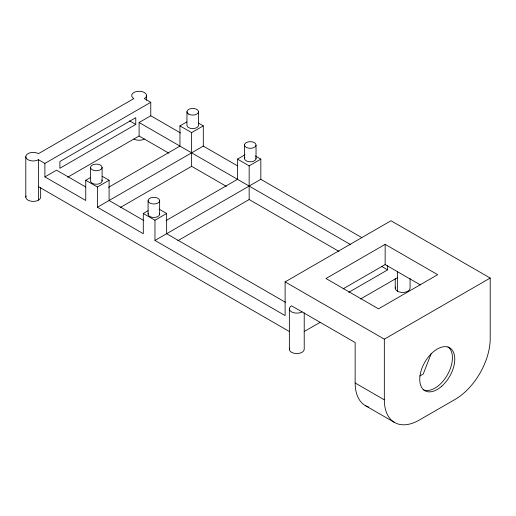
<?xml version="1.0" encoding="UTF-8"?>
<svg xmlns="http://www.w3.org/2000/svg" width="516" height="516" viewBox="0 0 516 516"><rect width="100%" height="100%" fill="white"/><g stroke="black" fill="none" stroke-linecap="round" stroke-linejoin="round"><path stroke-width="0.77" d="M431.273 353.337L423.262 374.003L419.811 375.99M150.769 102.297L144.351 98.588A7.43 4.289 0 0 0 144.351 92.525A7.43 4.289 0 0 0 133.844 92.525A7.43 4.289 0 0 0 133.844 98.588L38.481 153.645A7.43 4.289 0 0 0 27.974 153.645A7.43 4.289 0 0 0 27.974 159.715A7.43 4.289 0 0 0 38.481 159.715L44.898 163.417L150.769 102.297L150.769 115.778L180.542 132.967M44.898 163.417L44.898 176.898L56.573 170.157L85.656 186.947M135.773 124.433L59.901 168.235L59.901 161.502L135.773 117.693L135.773 124.433L129.593 120.867M67.667 177.233L139.094 135.992L139.094 122.511L150.769 115.778M44.898 176.898L85.753 200.485L85.753 180.265L90.558 177.491M108.521 187.34L179.949 146.099L179.949 125.885L186.818 121.918M85.753 180.265L97.427 187.005L109.095 180.265L109.095 200.485L143.848 220.545M179.949 125.885L191.623 132.625L203.291 125.885L203.291 146.099L97.427 207.226L97.427 187.005M120.196 207.555L191.623 166.32L226.376 186.379M97.427 207.226L143.3 233.709L143.3 213.489L148.105 210.715M166.068 220.564L237.495 179.323L237.495 159.109L245.048 154.748M143.3 213.489L154.968 220.229L166.642 213.489L166.642 233.709L285.651 302.415M237.495 159.109L249.164 165.842L260.838 159.109L260.838 179.323L154.968 240.443L154.968 220.229M177.736 240.779L249.164 199.537L338.947 251.376M154.968 240.443L285.116 315.586L285.116 281.891L390.986 220.764L490.2 278.047L490.2 338.702A49.523 28.593 -60 0 1 455.183 399.352L419.347 420.037A49.523 28.593 -60 0 1 384.33 399.823L355.15 382.975L355.15 342.54L291.54 305.814A7.43 4.289 0 0 0 291.54 311.877A7.43 4.289 0 0 0 302.041 311.877M385.149 244.352L325.97 278.517L378.499 308.845L437.678 274.68L385.149 244.352L385.149 264.573L420.398 284.922M343.108 288.844L385.568 264.327M348.681 292.366L387.658 269.862L387.658 265.366M304.13 331.562L320.139 322.319M360.51 299.009L397.404 277.711M285.116 281.891L384.33 339.173L490.2 278.047M198.486 123.111L203.291 125.885M255.349 155.935L260.838 159.109M203.291 146.099L237.354 165.765M260.838 179.323L361.755 237.586M139.094 122.511L350.777 244.726M381.479 266.295L387.658 269.862M139.094 135.992L168.867 153.181M102.233 176.304L109.095 180.265M159.089 209.128L166.642 213.489M38.481 186.669L289.444 331.562M365.405 405.647L394.585 422.494M410.085 278.646L410.085 288.16A7.43 4.289 0 0 1 401.687 292.411A7.43 4.289 0 0 1 395.482 287.051M397.404 271.371L397.404 291.192M395.23 278.646L395.23 288.16M384.33 339.173L384.33 399.823M304.221 312.812L304.221 349.28A7.43 4.289 0 0 1 295.823 353.531A7.43 4.289 0 0 1 289.611 348.171M289.36 308.845L289.36 349.28M256.033 145.286A5.779 3.335 0 0 1 246.951 147.718A5.779 3.335 0 0 1 247.841 141.964A5.779 3.335 0 0 1 256.033 145.286L256.033 158.76M249.164 165.842L249.164 199.537M244.52 144.693L244.52 158.167M198.505 111.766L198.505 125.24A5.779 3.335 0 0 1 192.732 128.581A5.779 3.335 0 0 1 186.953 125.24L186.953 111.766M191.623 132.625L191.623 166.32M159.638 200.653A5.779 3.335 0 0 1 150.975 203.543A5.779 3.335 0 0 1 150.975 197.763A5.779 3.335 0 0 1 159.638 200.653L159.638 214.127M148.086 200.653L148.086 214.127M146.525 95.557L146.525 100.317M102.097 167.429A5.779 3.335 0 0 1 93.428 170.319A5.779 3.335 0 0 1 93.428 164.54A5.779 3.335 0 0 1 102.097 167.429L102.097 180.91M90.539 167.429L90.539 180.91A5.779 3.335 0 0 0 97.073 184.212A5.779 3.335 0 0 0 101.897 180.045M40.654 187.598L40.654 197.112A7.43 4.289 0 0 1 32.256 201.369A7.43 4.289 0 0 1 26.052 196.003M38.481 159.715L38.481 200.15M25.8 156.677L25.8 197.112M144.351 139.023A7.43 4.289 0 0 1 133.844 139.023M159.444 213.269A5.779 3.335 0 0 1 153.865 217.468A5.779 3.335 0 0 1 148.279 213.269M255.968 157.896A5.779 3.335 0 0 1 249.763 161.785A5.779 3.335 0 0 1 244.848 157.322M368.85 407.143A49.523 28.593 -60 0 1 355.15 382.975M447.94 346.868A24.762 14.293 -60 0 1 447.314 375.061A24.762 14.293 -60 0 1 423.21 389.703M188.643 114.126A5.779 3.335 0 0 0 198.312 112.63A5.779 3.335 0 0 0 191.236 108.541A5.779 3.335 0 0 0 188.643 114.126M441.799 386.174A24.762 14.293 -60 0 0 449.649 347.816A24.762 14.293 -60 0 0 420.353 373.79A24.762 14.293 -60 0 0 441.799 386.174"/></g></svg>
